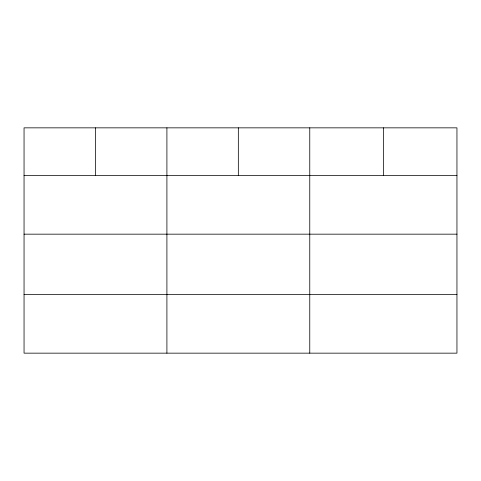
<?xml version="1.0" encoding="UTF-8"?>
<svg xmlns="http://www.w3.org/2000/svg" width="481" height="481" viewBox="0 0 481 481"><rect width="100%" height="100%" fill="white"/><g stroke="black" fill="none" stroke-linecap="round" stroke-linejoin="round"><path stroke-width="0.72" d="M456.95 234.169L456.95 127.844L24.05 127.844L24.05 353.156L456.95 353.156L456.95 234.169L24.05 234.169M24.05 175.559L456.95 175.559M24.05 294.552L456.95 294.552M383.357 127.844L383.357 175.559M309.764 127.844L309.764 353.156M238.335 127.844L238.335 175.559M166.907 127.844L166.907 353.156M95.478 127.844L95.478 175.559"/></g></svg>
